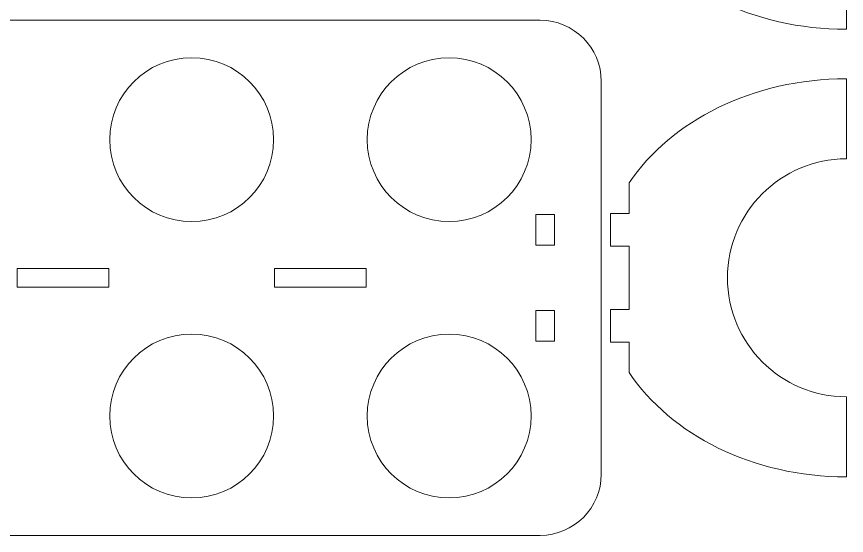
# Model space of a CAD drawing. Header units: centimetres. Extents: x -157 to -41, y -54 to 49.
# Drawn here: x -61.44 to -43.72, y -14 to -2.92 of the extents above; entities that cross this region are included whole.
import ezdxf

# ---------------------------------------------------------------- set-up
doc = ezdxf.new("R2010")
doc.units = ezdxf.units.CM
doc.header["$MEASUREMENT"] = 0
doc.layers.add('layer 1', color=7, linetype='Continuous')

msp = doc.modelspace()

# ---------------------------------------------------------------- linework, layer by layer
at = {"layer": 'layer 1', "color": 250, "lineweight": 9}
for points, knots in [([(-48.3568, 2.42857), (-48.3568, 2.42857), (-48.7568, 2.42857), (-48.7568, 2.42857), (-48.7568, 2.42857), (-48.7568, 2.42857), (-48.7568, 1.72857), (-48.7568, 1.72857), (-48.7568, 1.72857), (-48.7568, 1.72857), (-48.3568, 1.72857), (-48.3568, 1.72857), (-48.3568, 1.72857), (-48.3568, 1.72857), (-48.3568, 0.37884), (-48.3568, 0.37884), (-48.3568, 0.37884), (-48.3568, 0.37884), (-48.7568, 0.37884), (-48.7568, 0.37884), (-48.7568, 0.37884), (-48.7568, 0.37884), (-48.7568, -0.32116), (-48.7568, -0.32116), (-48.7568, -0.32116), (-48.7568, -0.32116), (-48.3568, -0.32116), (-48.3568, -0.32116), (-48.3568, -0.32116), (-48.3568, -0.32116), (-48.3568, -0.97116), (-48.3568, -0.97116), (-48.3568, -0.97116), (-47.46321, -2.29639), (-45.71992, -3.19632), (-43.71616, -3.19632), (-43.71616, -3.19632), (-43.71616, -3.19632), (-43.71616, -1.48618), (-43.71616, -1.48618), (-43.71616, -1.48618), (-43.71616, -1.48618), (-43.71665, -1.48619), (-43.71665, -1.48619), (-43.71665, -1.48619), (-45.11851, -1.48619), (-46.25603, -0.34866), (-46.25603, 1.05319), (-46.25603, 1.05319), (-46.25603, 2.45604), (-45.11851, 3.59356), (-43.71665, 3.59356), (-43.71665, 3.59356), (-43.71665, 3.59356), (-43.71616, 3.59355), (-43.71616, 3.59355), (-43.71616, 3.59355), (-43.71616, 3.59355), (-43.71616, 5.30368), (-43.71616, 5.30368), (-43.71616, 5.30368), (-45.71992, 5.30368), (-47.46321, 4.4038), (-48.3568, 3.07857), (-48.3568, 3.07857), (-48.3568, 3.07857), (-48.3568, 2.42857), (-48.3568, 2.42857)], [0, 0, 0, 0, 0.05555556, 0.05555556, 0.05555556, 0.05555556, 0.11111111, 0.11111111, 0.11111111, 0.11111111, 0.16666667, 0.16666667, 0.16666667, 0.16666667, 0.22222222, 0.22222222, 0.22222222, 0.22222222, 0.27777778, 0.27777778, 0.27777778, 0.27777778, 0.33333333, 0.33333333, 0.33333333, 0.33333333, 0.38888889, 0.38888889, 0.38888889, 0.38888889, 0.44444444, 0.44444444, 0.44444444, 0.44444444, 0.5, 0.5, 0.5, 0.5, 0.55555556, 0.55555556, 0.55555556, 0.55555556, 0.61111111, 0.61111111, 0.61111111, 0.61111111, 0.66666667, 0.66666667, 0.66666667, 0.66666667, 0.72222222, 0.72222222, 0.72222222, 0.72222222, 0.77777778, 0.77777778, 0.77777778, 0.77777778, 0.83333333, 0.83333333, 0.83333333, 0.83333333, 0.88888889, 0.88888889, 0.88888889, 0.88888889, 1, 1, 1, 1]), ([(-70.64477, -3.00179), (-70.64477, -3.00179), (-50.25813, -3.00179), (-50.25813, -3.00179), (-50.25813, -3.00179), (-49.53945, -3.00179), (-48.95145, -3.58979), (-48.95145, -4.30847), (-48.95145, -4.30847), (-48.95145, -4.30847), (-48.95145, -12.69511), (-48.95145, -12.69511), (-48.95145, -12.69511), (-48.95145, -13.41379), (-49.53945, -14.00179), (-50.25813, -14.00179), (-50.25813, -14.00179), (-50.25813, -14.00179), (-70.64477, -14.00179), (-70.64477, -14.00179), (-70.64477, -14.00179), (-71.36345, -14.00179), (-71.95145, -13.41379), (-71.95145, -12.69511), (-71.95145, -12.69511), (-71.95145, -12.69511), (-71.95145, -4.30847), (-71.95145, -4.30847), (-71.95145, -4.30847), (-71.95145, -3.58979), (-71.36345, -3.00179), (-70.64477, -3.00179)], [0, 0, 0, 0, 0.11111111, 0.11111111, 0.11111111, 0.11111111, 0.22222222, 0.22222222, 0.22222222, 0.22222222, 0.33333333, 0.33333333, 0.33333333, 0.33333333, 0.44444444, 0.44444444, 0.44444444, 0.44444444, 0.55555556, 0.55555556, 0.55555556, 0.55555556, 0.66666667, 0.66666667, 0.66666667, 0.66666667, 0.77777778, 0.77777778, 0.77777778, 0.77777778, 1, 1, 1, 1]), ([(-57.70144, -3.80179), (-56.73511, -3.80179), (-55.95144, -4.58545), (-55.95144, -5.55179), (-55.95144, -5.55179), (-55.95144, -6.51812), (-56.73511, -7.30179), (-57.70144, -7.30179), (-57.70144, -7.30179), (-58.66778, -7.30179), (-59.45145, -6.51812), (-59.45145, -5.55179), (-59.45145, -5.55179), (-59.45145, -4.58545), (-58.66778, -3.80179), (-57.70144, -3.80179)], [0, 0, 0, 0, 0.2, 0.2, 0.2, 0.2, 0.4, 0.4, 0.4, 0.4, 0.6, 0.6, 0.6, 0.6, 1, 1, 1, 1]), ([(-52.20179, -3.80178), (-51.2352, -3.80178), (-50.45144, -4.58554), (-50.45144, -5.55213), (-50.45144, -5.55213), (-50.45144, -6.51803), (-51.2352, -7.30179), (-52.20179, -7.30179), (-52.20179, -7.30179), (-53.16769, -7.30179), (-53.95145, -6.51803), (-53.95145, -5.55213), (-53.95145, -5.55213), (-53.95145, -4.58554), (-53.16769, -3.80178), (-52.20179, -3.80178)], [0, 0, 0, 0, 0.2, 0.2, 0.2, 0.2, 0.4, 0.4, 0.4, 0.4, 0.6, 0.6, 0.6, 0.6, 1, 1, 1, 1]), ([(-48.3568, -7.1269), (-48.3568, -7.1269), (-48.7568, -7.1269), (-48.7568, -7.1269), (-48.7568, -7.1269), (-48.7568, -7.1269), (-48.7568, -7.8269), (-48.7568, -7.8269), (-48.7568, -7.8269), (-48.7568, -7.8269), (-48.3568, -7.8269), (-48.3568, -7.8269), (-48.3568, -7.8269), (-48.3568, -7.8269), (-48.3568, -9.17663), (-48.3568, -9.17663), (-48.3568, -9.17663), (-48.3568, -9.17663), (-48.7568, -9.17663), (-48.7568, -9.17663), (-48.7568, -9.17663), (-48.7568, -9.17663), (-48.7568, -9.87663), (-48.7568, -9.87663), (-48.7568, -9.87663), (-48.7568, -9.87663), (-48.3568, -9.87663), (-48.3568, -9.87663), (-48.3568, -9.87663), (-48.3568, -9.87663), (-48.3568, -10.52663), (-48.3568, -10.52663), (-48.3568, -10.52663), (-47.46321, -11.85186), (-45.71992, -12.75179), (-43.71616, -12.75179), (-43.71616, -12.75179), (-43.71616, -12.75179), (-43.71616, -11.04165), (-43.71616, -11.04165), (-43.71616, -11.04165), (-43.71616, -11.04165), (-43.71665, -11.04166), (-43.71665, -11.04166), (-43.71665, -11.04166), (-45.11851, -11.04166), (-46.25603, -9.90413), (-46.25603, -8.50228), (-46.25603, -8.50228), (-46.25603, -7.09943), (-45.11851, -5.96191), (-43.71665, -5.96191), (-43.71665, -5.96191), (-43.71665, -5.96191), (-43.71616, -5.96192), (-43.71616, -5.96192), (-43.71616, -5.96192), (-43.71616, -5.96192), (-43.71616, -4.25179), (-43.71616, -4.25179), (-43.71616, -4.25179), (-45.71992, -4.25179), (-47.46321, -5.15167), (-48.3568, -6.4769), (-48.3568, -6.4769), (-48.3568, -6.4769), (-48.3568, -7.1269), (-48.3568, -7.1269)], [0, 0, 0, 0, 0.05555556, 0.05555556, 0.05555556, 0.05555556, 0.11111111, 0.11111111, 0.11111111, 0.11111111, 0.16666667, 0.16666667, 0.16666667, 0.16666667, 0.22222222, 0.22222222, 0.22222222, 0.22222222, 0.27777778, 0.27777778, 0.27777778, 0.27777778, 0.33333333, 0.33333333, 0.33333333, 0.33333333, 0.38888889, 0.38888889, 0.38888889, 0.38888889, 0.44444444, 0.44444444, 0.44444444, 0.44444444, 0.5, 0.5, 0.5, 0.5, 0.55555556, 0.55555556, 0.55555556, 0.55555556, 0.61111111, 0.61111111, 0.61111111, 0.61111111, 0.66666667, 0.66666667, 0.66666667, 0.66666667, 0.72222222, 0.72222222, 0.72222222, 0.72222222, 0.77777778, 0.77777778, 0.77777778, 0.77777778, 0.83333333, 0.83333333, 0.83333333, 0.83333333, 0.88888889, 0.88888889, 0.88888889, 0.88888889, 1, 1, 1, 1]), ([(-49.95144, -7.1469), (-49.95144, -7.1469), (-50.35144, -7.1469), (-50.35144, -7.1469), (-50.35144, -7.1469), (-50.35144, -7.1469), (-50.35144, -7.8069), (-50.35144, -7.8069), (-50.35144, -7.8069), (-50.35144, -7.8069), (-49.95144, -7.8069), (-49.95144, -7.8069), (-49.95144, -7.8069), (-49.95144, -7.8069), (-49.95144, -7.1469), (-49.95144, -7.1469)], [0, 0, 0, 0, 0.2, 0.2, 0.2, 0.2, 0.4, 0.4, 0.4, 0.4, 0.6, 0.6, 0.6, 0.6, 1, 1, 1, 1]), ([(-61.43145, -8.30179), (-61.43145, -8.30179), (-59.47145, -8.30179), (-59.47145, -8.30179), (-59.47145, -8.30179), (-59.47145, -8.30179), (-59.47145, -8.70179), (-59.47145, -8.70179), (-59.47145, -8.70179), (-59.47145, -8.70179), (-61.43145, -8.70179), (-61.43145, -8.70179), (-61.43145, -8.70179), (-61.43145, -8.70179), (-61.43145, -8.30179), (-61.43145, -8.30179)], [0, 0, 0, 0, 0.2, 0.2, 0.2, 0.2, 0.4, 0.4, 0.4, 0.4, 0.6, 0.6, 0.6, 0.6, 1, 1, 1, 1]), ([(-55.93125, -8.30179), (-55.93125, -8.30179), (-53.97125, -8.30179), (-53.97125, -8.30179), (-53.97125, -8.30179), (-53.97125, -8.30179), (-53.97125, -8.70179), (-53.97125, -8.70179), (-53.97125, -8.70179), (-53.97125, -8.70179), (-55.93125, -8.70179), (-55.93125, -8.70179), (-55.93125, -8.70179), (-55.93125, -8.70179), (-55.93125, -8.30179), (-55.93125, -8.30179)], [0, 0, 0, 0, 0.2, 0.2, 0.2, 0.2, 0.4, 0.4, 0.4, 0.4, 0.6, 0.6, 0.6, 0.6, 1, 1, 1, 1]), ([(-49.95144, -9.19663), (-49.95144, -9.19663), (-50.35144, -9.19663), (-50.35144, -9.19663), (-50.35144, -9.19663), (-50.35144, -9.19663), (-50.35144, -9.85663), (-50.35144, -9.85663), (-50.35144, -9.85663), (-50.35144, -9.85663), (-49.95144, -9.85663), (-49.95144, -9.85663), (-49.95144, -9.85663), (-49.95144, -9.85663), (-49.95144, -9.19663), (-49.95144, -9.19663)], [0, 0, 0, 0, 0.2, 0.2, 0.2, 0.2, 0.4, 0.4, 0.4, 0.4, 0.6, 0.6, 0.6, 0.6, 1, 1, 1, 1]), ([(-57.70144, -9.70179), (-56.73511, -9.70179), (-55.95144, -10.48545), (-55.95144, -11.45179), (-55.95144, -11.45179), (-55.95144, -12.41812), (-56.73511, -13.20179), (-57.70144, -13.20179), (-57.70144, -13.20179), (-58.66778, -13.20179), (-59.45145, -12.41812), (-59.45145, -11.45179), (-59.45145, -11.45179), (-59.45145, -10.48545), (-58.66778, -9.70179), (-57.70144, -9.70179)], [0, 0, 0, 0, 0.2, 0.2, 0.2, 0.2, 0.4, 0.4, 0.4, 0.4, 0.6, 0.6, 0.6, 0.6, 1, 1, 1, 1]), ([(-52.20144, -9.70179), (-51.23511, -9.70179), (-50.45144, -10.48545), (-50.45144, -11.45179), (-50.45144, -11.45179), (-50.45144, -12.41812), (-51.23511, -13.20179), (-52.20144, -13.20179), (-52.20144, -13.20179), (-53.16778, -13.20179), (-53.95145, -12.41812), (-53.95145, -11.45179), (-53.95145, -11.45179), (-53.95145, -10.48545), (-53.16778, -9.70179), (-52.20144, -9.70179)], [0, 0, 0, 0, 0.2, 0.2, 0.2, 0.2, 0.4, 0.4, 0.4, 0.4, 0.6, 0.6, 0.6, 0.6, 1, 1, 1, 1])]:
    msp.add_open_spline(points, degree=3, knots=knots, dxfattribs=at)

doc.saveas('drawing.dxf')
